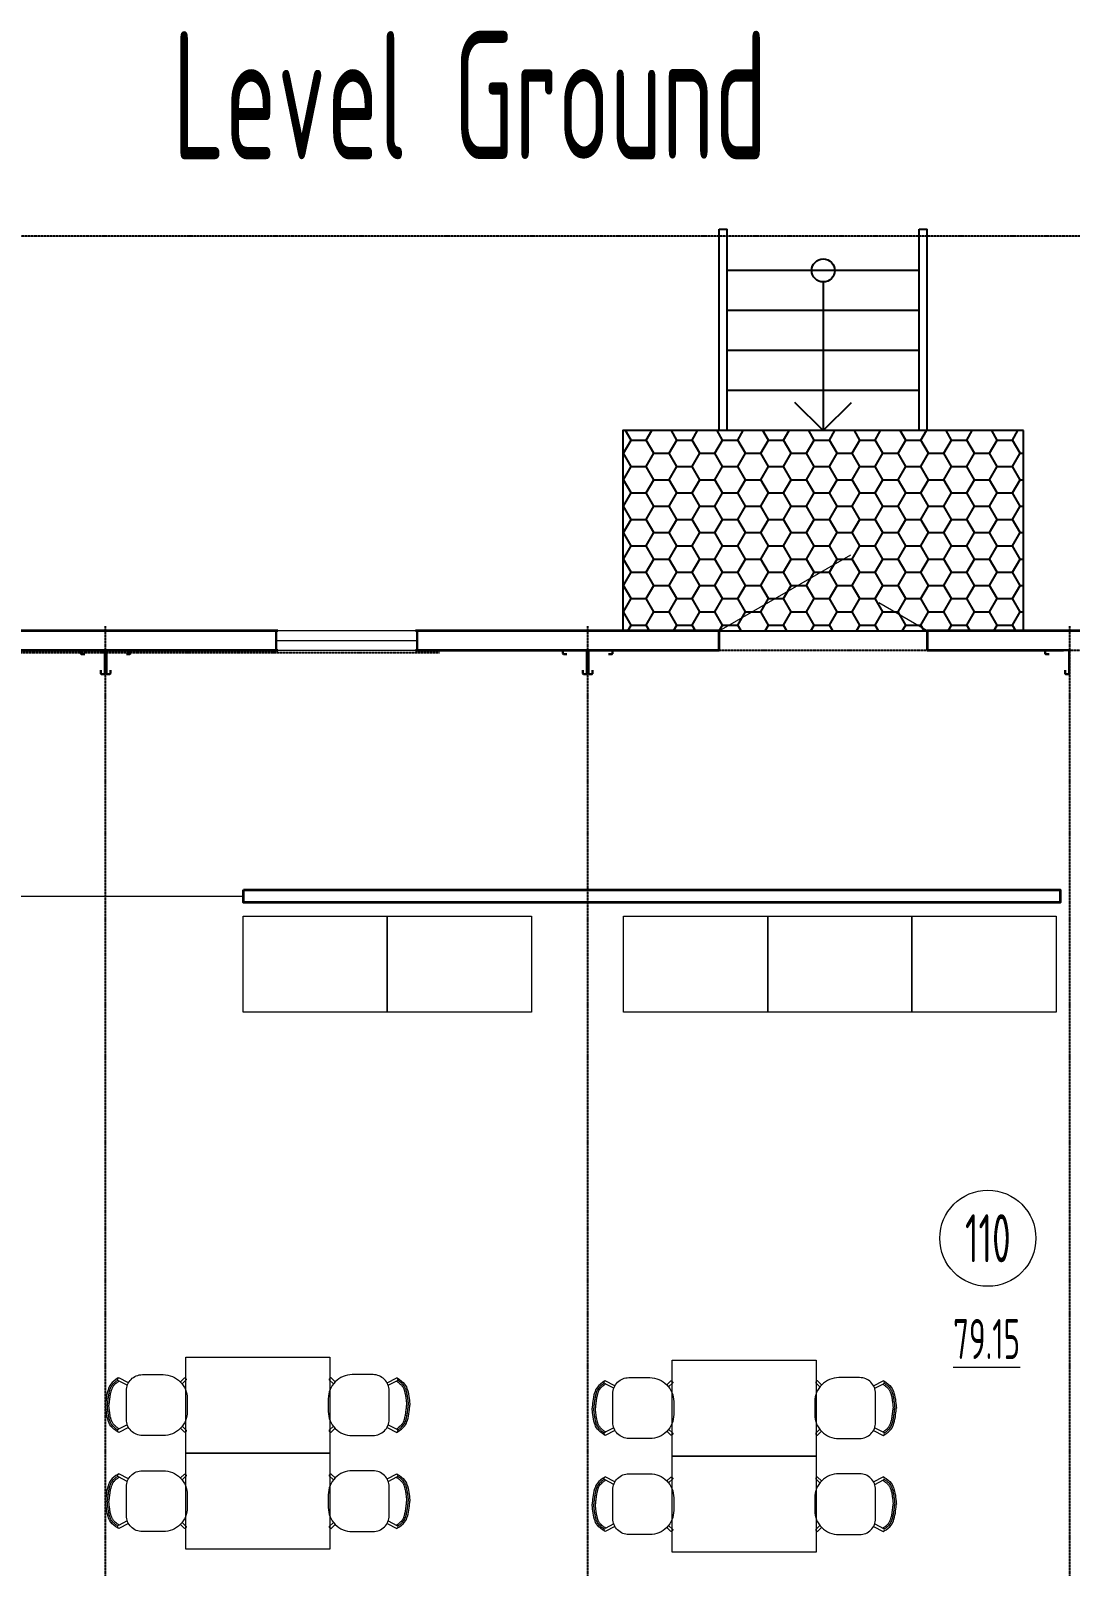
# Model space of a CAD drawing. Header units: millimetres. Extents: x 2162 to 93478, y -2737 to 52379.
# Drawn here: x 29665 to 36155, y 15165 to 24752 of the extents above; entities that cross this region are included whole.
import ezdxf
from ezdxf.enums import TextEntityAlignment as Align

# ---------------------------------------------------------------- set-up
doc = ezdxf.new("R2010")
doc.units = ezdxf.units.MM
doc.linetypes.add('Штрихпунктир 15 х 2 х 2 мм', pattern=[19, 15, -2, 0, -2])
doc.linetypes.add('Штрихпунктирная', pattern=[30, 25, -2.25, 0.5, -2.25])
doc.layers.add('Axes', color=40, linetype='Штрихпунктирная')
for name, color, linetype, lineweight in [('Columns', 5, 'Continuous', 30), ('door', 7, 'Continuous', 18), ('equipment 1', 4, 'Continuous', 9), ('furniture', 27, 'Continuous', 9), ('txt', 219, 'Continuous', 20), ('Wall', 5, 'Continuous', 9), ('windows', 4, 'Continuous', 30)]:
    doc.layers.add(name, color=color, linetype=linetype, lineweight=lineweight)
doc.styles.add('стиль1', font='cs_gost2304.shx', dxfattribs={"width": 0.8})
doc.linetypes.add('ограждение1', pattern='A,6.35,-2.54,[133,ltypeshp.shx,S=2.54,R=0,X=-2.54,Y=0],-2.54,25.4', length=36.83)

# ---------------------------------------------------------------- blocks, each defined once
blk = doc.blocks.new('d3')
at = {"layer": 'door'}
for p, q in [((-650, 75), (172.7, 550)), ((650, 75), (346.9, 250))]:
    blk.add_line(p, q, dxfattribs=at)
blk = doc.blocks.new('chair Neo')
at = {"color": 0, "ltscale": 0.6}
for p, q in [((-189.4, 157.3), (-164.2, 132.5)), ((-178.6, 169.6), (-153.3, 144.9)), ((170.9, 139.3), (231.5, 170.4)), ((178.2, 123.3), (232.6, 151.1)), ((-189.4, -157.3), (-164.2, -132.5)), ((-178.6, -169.6), (-153.3, -144.9)), ((170.9, -139.3), (231.5, -170.4)), ((178.2, -123.3), (232.6, -151.1))]:
    blk.add_line(p, q, dxfattribs=at)
at = {"color": 0}
blk.add_lwpolyline([(-46.1, -190), (83.9, -190, 0.414214), (183.9, -90), (183.9, 90, 0.414214), (83.9, 190), (-46.1, 190, 0.414214), (-196.1, 40), (-196.1, -40, 0.414214)], format="xyb", close=True, dxfattribs=at)
at = {"color": 0, "ltscale": 0.6}
for centre, start, end in [((-179.8, 159.8), 79.52392, 195.16765), ((229.9, 160.6), 285.93411, 80.76879), ((-179.8, -159.8), 164.83235, 280.47608), ((229.9, -160.6), 279.23121, 74.06589)]:
    blk.add_arc(centre, 9.91, start, end, dxfattribs=at)
at = {"color": 0, "ltscale": 0.8}
for points, knots in [([(229, 149.3), (235.5, 145.2), (241, 141.3), (250.2, 134.1), (254, 130.7), (259.7, 125), (261.9, 122.6), (265.8, 117.8), (267.4, 115.5), (270.4, 110.9), (271.7, 108.6), (274.7, 102.8), (276.1, 99.3), (278.1, 93.7), (278.8, 91.8), (279.7, 88.8), (280, 87.7), (280.6, 85.5), (280.9, 84.5), (281.8, 81.2), (282.4, 79), (283.9, 72.4), (284.8, 67.9), (287, 55.9), (288.1, 48.4), (289.7, 35.4), (290.3, 29.9), (291.3, 20.6), (291.7, 16.7), (292.4, 9.6), (292.8, 6.4), (293.4, 2.2), (293.5, 1.1), (293.7, 0)], [0.0061002, 0.0061002, 0.0061002, 0.0061002, 0.0192628, 0.0192628, 0.0316441, 0.0316441, 0.0411859, 0.0411859, 0.0507277, 0.0507277, 0.0602695, 0.0602695, 0.0745919, 0.0745919, 0.0816486, 0.0816486, 0.0854623, 0.0854623, 0.089276, 0.089276, 0.0969033, 0.0969033, 0.112158, 0.112158, 0.1376462, 0.1376462, 0.1572963, 0.1572963, 0.1722606, 0.1722606, 0.1853986, 0.1853986, 0.1902343, 0.1902343, 0.1902343, 0.1902343]), ([(234.6, 169.3), (278.9, 142.7), (308.6, 87.1), (310.3, 21.7), (313.9, 0)], [0.0029771, 0.0029771, 0.0029771, 0.0029771, 0.082265, 0.1950961, 0.1950961, 0.1950961, 0.1950961]), ([(238.2, 155.2), (243.4, 151.9), (247.9, 148.6), (258.3, 140.4), (263.4, 135.7), (271.2, 127.2), (274.1, 123.4), (279.1, 115.9), (281.2, 112.2), (284.7, 104.7), (286.2, 100.9), (288.1, 95.3), (288.7, 93.6), (289.7, 90.1), (290.3, 88.3), (291.7, 83), (292.6, 79.4), (295, 68.6), (296.2, 61.4), (298.4, 47.1), (299.2, 40.1), (300.7, 26.7), (301.3, 20.4), (302.4, 10.5), (302.8, 6.8), (303.5, 2.2), (303.6, 1.1), (303.8, 0)], [0.0086962, 0.0086962, 0.0086962, 0.0086962, 0.0193765, 0.0193765, 0.0357758, 0.0357758, 0.0494546, 0.0494546, 0.0631334, 0.0631334, 0.0768122, 0.0768122, 0.0827388, 0.0827388, 0.0886653, 0.0886653, 0.1005183, 0.1005183, 0.1242244, 0.1242244, 0.1479305, 0.1479305, 0.1716366, 0.1716366, 0.1874516, 0.1874516, 0.1924972, 0.1924972, 0.1924972, 0.1924972]), ([(229, -149.3), (235.5, -145.2), (241, -141.3), (250.2, -134.1), (254, -130.7), (259.7, -125), (261.9, -122.6), (265.8, -117.8), (267.4, -115.5), (270.4, -110.9), (271.7, -108.6), (274.7, -102.8), (276.1, -99.3), (278.1, -93.7), (278.8, -91.8), (279.7, -88.8), (280, -87.7), (280.6, -85.5), (280.9, -84.5), (281.8, -81.2), (282.4, -79), (283.9, -72.4), (284.8, -67.9), (287, -55.9), (288.1, -48.4), (289.7, -35.4), (290.3, -29.9), (291.3, -20.6), (291.7, -16.7), (292.4, -9.6), (292.8, -6.4), (293.4, -2.2), (293.5, -1.1), (293.7, 0)], [0.0061002, 0.0061002, 0.0061002, 0.0061002, 0.0192628, 0.0192628, 0.0316441, 0.0316441, 0.0411859, 0.0411859, 0.0507277, 0.0507277, 0.0602695, 0.0602695, 0.0745919, 0.0745919, 0.0816486, 0.0816486, 0.0854623, 0.0854623, 0.089276, 0.089276, 0.0969033, 0.0969033, 0.112158, 0.112158, 0.1376462, 0.1376462, 0.1572963, 0.1572963, 0.1722606, 0.1722606, 0.1853986, 0.1853986, 0.1902343, 0.1902343, 0.1902343, 0.1902343]), ([(234.6, -169.3), (278.9, -142.7), (308.6, -87.1), (310.3, -21.7), (313.9, 0)], [0.0029771, 0.0029771, 0.0029771, 0.0029771, 0.082265, 0.1950961, 0.1950961, 0.1950961, 0.1950961]), ([(238.2, -155.2), (243.4, -151.9), (247.9, -148.6), (258.3, -140.4), (263.4, -135.7), (271.2, -127.2), (274.1, -123.4), (279.1, -115.9), (281.2, -112.2), (284.7, -104.7), (286.2, -100.9), (288.1, -95.3), (288.7, -93.6), (289.7, -90.1), (290.3, -88.3), (291.7, -83), (292.6, -79.4), (295, -68.6), (296.2, -61.4), (298.4, -47.1), (299.2, -40.1), (300.7, -26.7), (301.3, -20.4), (302.4, -10.5), (302.8, -6.8), (303.5, -2.2), (303.6, -1.1), (303.8, 0)], [0.0086962, 0.0086962, 0.0086962, 0.0086962, 0.0193765, 0.0193765, 0.0357758, 0.0357758, 0.0494546, 0.0494546, 0.0631334, 0.0631334, 0.0768122, 0.0768122, 0.0827388, 0.0827388, 0.0886653, 0.0886653, 0.1005183, 0.1005183, 0.1242244, 0.1242244, 0.1479305, 0.1479305, 0.1716366, 0.1716366, 0.1874516, 0.1874516, 0.1924972, 0.1924972, 0.1924972, 0.1924972])]:
    blk.add_open_spline(points, degree=3, knots=knots, dxfattribs=at)
blk = doc.blocks.new('table 600х800')
at = {"color": 0, "ltscale": 3}
blk.add_lwpolyline([(-746, 298), (154, 298), (154, -302), (-746, -302)], close=True, dxfattribs=at)
at = {"color": 0, "xscale": -1}
blk.add_blockref('chair Neo', (-932.1, -2), dxfattribs=at)
at = {"color": 0}
blk.add_blockref('chair Neo', (340.1, -2), dxfattribs=at)
blk = doc.blocks.new('kolumn')
at = {"color": 0, "ltscale": 100}
for p, q in [((4, 0), (146, 0)), ((0, -4), (0, -146)), ((146, -25), (125, -25)), ((150, -4), (150, -21)), ((4, -150), (21, -150)), ((25, -146), (25, -125))]:
    blk.add_line(p, q, dxfattribs=at)
for centre, start, end in [((4, -4), 90, 180), ((146, -4), 0, 90), ((146, -21), 270, 0), ((4, -146), 180, 270), ((21, -146), 270, 0)]:
    blk.add_arc(centre, 4, start, end, dxfattribs=at)
blk = doc.blocks.new('entrance')
h = blk.add_hatch()
h.set_pattern_fill('HONEY', color=0, scale=0.3, angle=270)
h.set_pattern_definition([(270, (297.8511, -94.09346), (0.8248892, -1.42875), [0.9525, -1.905]), (30, (297.8511, -94.09346), (0.8248892, 1.42875), [0.9525, -1.905]), (330, (297.8511, -94.09346), (1.6497784, -3e-09), [-1.905, 0.9525])])
h.paths.add_polyline_path([(12.5, 12.5), (12.5, -12.5), (0, -12.5), (0, 12.5)])
at = {"color": 0}
blk.add_lwpolyline([(12.5, -12.5), (12.5, 12.5), (0, 12.5), (0, -12.5)], close=True, dxfattribs=at)
blk.add_lwpolyline([(12.5, -12.5), (12.5, 12.5), (0, 12.5), (0, -12.5)], close=True, dxfattribs=at)
blk = doc.blocks.new('1300 stair')
at = {"color": 0, "ltscale": 100}
for p, q in [((0, 6.5), (12.574, 6.5)), ((0, 6), (12.574, 6)), ((0, -6), (0, 6)), ((2.5, -6), (2.5, 6)), ((5, -6), (5, 6)), ((7.5, -6), (7.5, 6)), ((10, -6), (10, 6)), ((0, 0), (1.768, 1.768)), ((0, 0), (1.768, 1.768)), ((9.281, 0), (0, 0)), ((0, 0), (1.768, -1.768)), ((0, 0), (1.768, -1.768)), ((0, -6), (12.574, -6)), ((0, -6.5), (12.574, -6.5))]:
    blk.add_line(p, q, dxfattribs=at)
at = {"color": 0}
for p, q in [((12.574, 6.5), (12.574, 6)), ((12.574, -6), (12.574, -6.5))]:
    blk.add_line(p, q, dxfattribs=at)
at = {"color": 0, "ltscale": 100}
blk.add_circle((10, 0), 0.719, dxfattribs=at)
blk = doc.blocks.new('*U21')
at = {"color": 0, "lineweight": 15}
for p, q in [((-1.2, 0), (-1.2, 8.8)), ((-0.6, 0), (-0.6, 8.8)), ((0, 8.8), (0, 0))]:
    blk.add_line(p, q, dxfattribs=at)
at = {"ltscale": 100}
for p, q in [((-1.2, 8.8), (0, 8.8)), ((0, 0), (-1.2, 0))]:
    blk.add_line(p, q, dxfattribs=at)

msp = doc.modelspace()

# ---------------------------------------------------------------- linework, layer by layer
at = {"layer": 'Axes', "linetype": 'Штрихпунктир 15 х 2 х 2 мм'}
for p, q in [((38316.1, 23470.2), (3469.3, 23470.2)), ((30132.1, -1937.4), (30132.1, 21035.1)), ((33142.1, -1937.4), (33142.1, 21035.1)), ((36152.1, -1937.4), (36152.1, 21035.1)), ((3469.3, 20870.1), (32216.7, 20870.1)), ((32067.1, 20885.1), (57367.1, 20885.1))]:
    msp.add_line(p, q, dxfattribs=at)
at = {"layer": 'equipment 1', "linetype": 'ограждение1', "ltscale": 10}
msp.add_lwpolyline([(29348.9, 19349.1), (30992.2, 19349.1)], dxfattribs=at)
at = {"layer": 'equipment 1'}
for points in [[(30990.2, 19224), (31890.2, 19224), (31890.2, 18624), (30990.2, 18624)], [(31890.2, 19224), (32790.2, 19224), (32790.2, 18624), (31890.2, 18624)], [(33366.1, 19224), (34266.1, 19224), (34266.1, 18624), (33366.1, 18624)], [(34266.1, 19224), (35166.1, 19224), (35166.1, 18624), (34266.1, 18624)], [(35166.1, 19224), (36066.1, 19224), (36066.1, 18624), (35166.1, 18624)]]:
    msp.add_lwpolyline(points, close=True, dxfattribs=at)
at = {"layer": 'txt'}
msp.add_circle((35639.8, 17213.1), 300, dxfattribs=at)
at = {"layer": 'Wall', "lineweight": 35}
for p, q in [((31207.1, 21005.1), (29057.1, 21005.1)), ((33962.1, 21005.1), (32067.1, 21005.1)), ((33962.1, 20885.1), (33962.1, 21005.1)), ((37227.1, 21005.1), (35262.1, 21005.1)), ((35262.1, 21005.1), (35262.1, 20885.1)), ((29057.1, 20885.1), (31207.1, 20885.1)), ((32067.1, 20885.1), (33962.1, 20885.1)), ((35262.1, 20885.1), (36112.1, 20885.1)), ((35391.7, 19389.1), (35471.7, 19389.1))]:
    msp.add_line(p, q, dxfattribs=at)
msp.add_lwpolyline([(30992.2, 19389.1), (36092.1, 19389.1), (36092.1, 19309.1), (30992.2, 19309.1)], close=True, dxfattribs=at)

# ---------------------------------------------------------------- block references
at = {"xscale": 100, "yscale": 100, "zscale": 100, "rotation": 90}
for name, p in [('1300 stair', (34612.1, 22255.1)), ('entrance', (34612.1, 21005.1))]:
    msp.add_blockref(name, p, dxfattribs=at)
at = {"layer": 'Columns', "xscale": -1}
for p in [(30127.1, 20885.1), (33137.1, 20885.1), (36147.1, 20885.1)]:
    msp.add_blockref('kolumn', p, dxfattribs=at)
at = {"layer": 'Columns'}
for p in [(30137.1, 20885.1), (33147.1, 20885.1)]:
    msp.add_blockref('kolumn', p, dxfattribs=at)
at = {"layer": 'door'}
msp.add_blockref('d3', (34612.1, 20930.1), dxfattribs=at)
at = {"layer": 'furniture'}
for p in [(31378, 16173.7), (34415.1, 16155), (31378, 15573.7), (34415.1, 15555)]:
    msp.add_blockref('table 600х800', p, dxfattribs=at)
at = {"layer": 'windows', "xscale": -100, "yscale": 100, "zscale": 100, "rotation": 270}
msp.add_blockref('*U21', (31197.1, 21005.1), dxfattribs=at)

# ---------------------------------------------------------------- texts
at = {"layer": 'txt', "style": 'стиль1', "width": 0.7}
msp.add_text('Level Ground', height=800, dxfattribs=at).set_placement((32407.8, 24749.4), align=Align.TOP_CENTER)
msp.add_text('110', height=300, dxfattribs=at).set_placement((35639.8, 17213.1), align=Align.MIDDLE_CENTER)
at = {"layer": 'txt', "ltscale": 100, "style": 'стиль1', "width": 0.7}
msp.add_text('%%U79.15', height=250, dxfattribs=at).set_placement((35632.1, 16584.4), align=Align.MIDDLE_CENTER)

doc.saveas('drawing.dxf')
